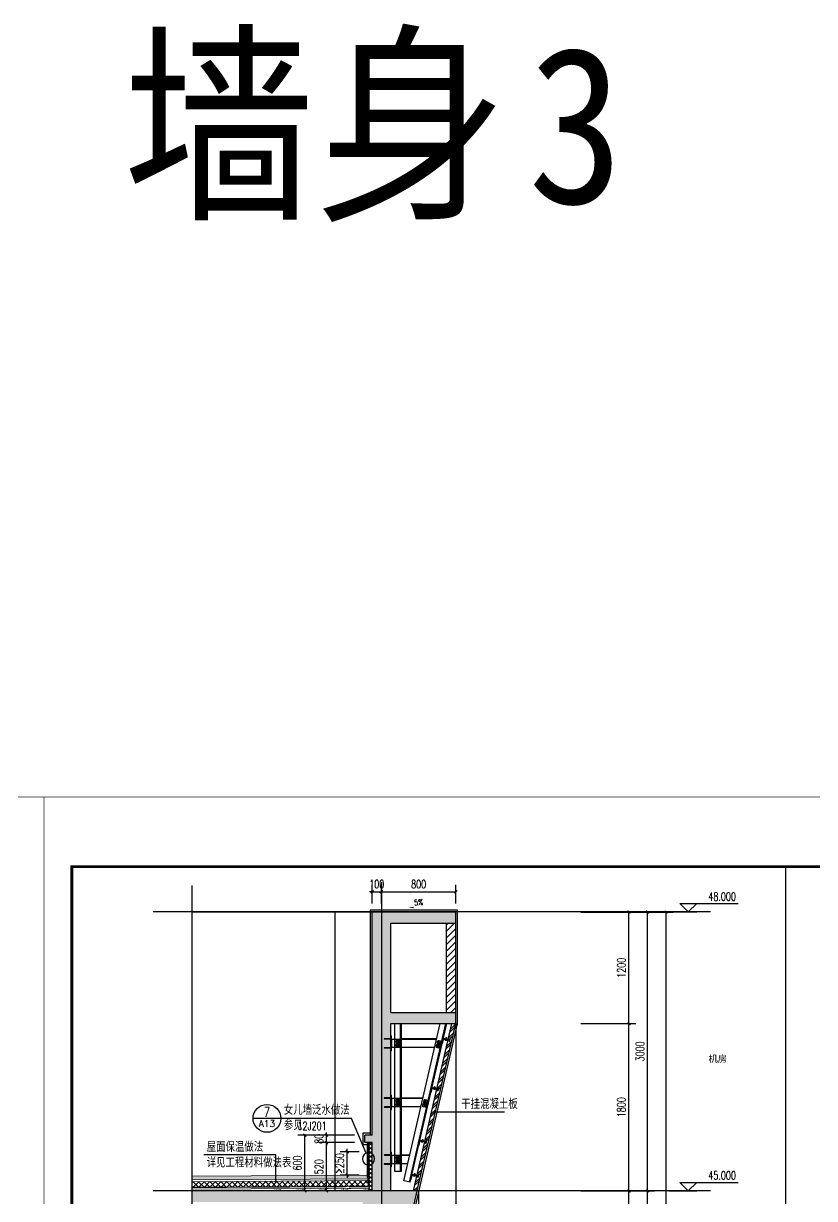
# Model space of a CAD drawing. Extents: x 1738711 to 2346805, y 1189731 to 2516152.
# Drawn here: x 1915434 to 1923943, y 1239312 to 1251951 of the extents above; entities that cross this region are included whole.
import ezdxf
from ezdxf.enums import TextEntityAlignment as Align

# ---------------------------------------------------------------- set-up
doc = ezdxf.new("R2010")
doc.units = 0
doc.header["$LTSCALE"] = 1000
doc.header["$MEASUREMENT"] = 0
doc.linetypes.add('S & C -P1$0$DASHED', pattern=[0.75, 0.5, -0.25])
for name, color, linetype in [('CONTINUOUS', 7, 'Continuous'), ('DIM_ELEV', 3, 'Continuous'), ('DIM_IDEN', 3, 'Continuous'), ('DIM_LEAD', 3, 'Continuous'), ('DIM_SYMB', 3, 'Continuous'), ('DOTE', 1, 'Continuous'), ('HZ', 7, 'Continuous'), ('IRON1', 8, 'Continuous'), ('PUB_DIM', 3, 'Continuous'), ('PUB_HATCH', 8, 'Continuous'), ('PUB_TEXT', 7, 'Continuous'), ('TK', 4, 'Continuous'), ('WALL', 40, 'Continuous'), ('切线', 35, 'Continuous'), ('看线', 8, 'Continuous')]:
    doc.layers.add(name, color=color, linetype=linetype)
for name, color, linetype, lineweight in [('可见细线', 142, 'Continuous', 9), ('填充', 252, 'Continuous', 5), ('细线', 8, 'Continuous', 5)]:
    doc.layers.add(name, color=color, linetype=linetype, lineweight=lineweight)
doc.styles.add('_TCH_DIM', font='SIMPLEX', dxfattribs={"bigfont": 'GBCBIG'})
doc.styles.add('_TCH_DIM_T3', font='SIMPLEX', dxfattribs={"width": 0.705882, "bigfont": 'GBCBIG'})
doc.styles.add('_TCH_LABEL', font='COMPLEX', dxfattribs={"bigfont": 'GBCBIG'})
doc.styles.add('STW', font='simhei_0.ttf')
doc.styles.add('宋体', font='SIMSUN.TTF', dxfattribs={"width": 0.75})
doc.styles.add('黑体', font='simhei_0.ttf', dxfattribs={"width": 0.9})
doc.dimstyles.new('_TCH_ARCH&&30', dxfattribs={"dimtxt": 89.25, "dimasz": 30, "dimexe": 75, "dimexo": 90, "dimgap": 37.875, "dimtad": 1, "dimdec": 0, "dimzin": 0, "dimdsep": 46, "dimtxsty": '_TCH_DIM_T3', "dimblk": 'ARCHTICK', "dimcen": 0.09, "dimclrt": 7, "dimazin": 2, "dimtfac": 1, "dimtdec": 0, "dimtix": 1, "dimtmove": 2, "dimatfit": 3, "dimfxl": 20, "dimtolj": 1, "dimtzin": 0, "dimarcsym": 0})

# ---------------------------------------------------------------- blocks, each defined once
blk = doc.blocks.new('gdfdgdfgdfbvfcxv')
at = {"layer": '填充'}
blk.add_line((264925, -67479), (264925, -67589), dxfattribs=at)
blk.add_lwpolyline([(264911, -67634), (264911, -67434), (264919, -67434), (264919, -67634)], close=True, dxfattribs=at)
blk.add_lwpolyline([(264911, -67634), (264911, -67434), (264919, -67434), (264919, -67634)], close=True, dxfattribs=at)
for points in [[(264919, -67480), (264829, -67480, -1), (264829, -67468), (264919, -67468)], [(264919, -67588), (264829, -67588, 1), (264829, -67600), (264919, -67600)]]:
    blk.add_lwpolyline(points, format="xyb", dxfattribs=at)
for centre, radius, start, end in [((264919, -67483), 4.5, 318.2388, 90), ((264915, -67488), 9.2, 330.3198, 59.7492), ((264919, -67495), 4.5, 318.2388, 90), ((264919, -67501), 4.5, 318.2388, 90), ((264919, -67507), 4.5, 318.2388, 90), ((264919, -67513), 4.5, 318.2388, 90), ((264919, -67519), 4.5, 318.2388, 90), ((264919, -67525), 4.5, 318.2388, 90), ((264919, -67531), 4.5, 318.2388, 90), ((264919, -67537), 4.5, 318.2388, 90), ((264919, -67543), 4.5, 318.2388, 90), ((264919, -67549), 4.5, 318.2388, 90), ((264919, -67555), 4.5, 318.2388, 90), ((264919, -67561), 4.5, 318.2388, 90), ((264919, -67567), 4.5, 318.2388, 90), ((264919, -67573), 4.5, 318.2388, 90), ((264919, -67579), 4.5, 318.2388, 90), ((264919, -67585), 4.5, 270, 90)]:
    blk.add_arc(centre, radius, start, end, dxfattribs=at)
blk = doc.blocks.new('gsdsgfxgdf')
at = {"layer": '填充'}
for p, q in [((263490, -67784, 0), (263452, -67784, 0)), ((263490, -67824, 0), (263452, -67824, 0)), ((263471, -67803, 0), (263471, -67765, 0)), ((263471, -67843, 0), (263471, -67805, 0))]:
    blk.add_line(p, q, dxfattribs=at)
at = {"layer": '填充', "elevation": 0}
blk.add_lwpolyline([(263485, -67768), (263487, -67768), (263487, -67800), (263455, -67800), (263455, -67768), (263487, -67768)], dxfattribs=at)
for points in [[(263487, -67808), (263487, -67840), (263455, -67840), (263455, -67808)], [(263467, -67776), (263462, -67784), (263467, -67791), (263476, -67791), (263480, -67784), (263476, -67776)], [(263467, -67816), (263462, -67824), (263467, -67831), (263476, -67831), (263480, -67824), (263476, -67816)]]:
    blk.add_lwpolyline(points, close=True, dxfattribs=at)
at = {"layer": '填充'}
for centre, radius in [((263471, -67784, 0), 9.46), ((263471, -67824, 0), 9.46), ((263471, -67784, 0), 7.2), ((263471, -67824, 0), 7.2)]:
    blk.add_circle(centre, radius, dxfattribs=at)
for centre, radius, start, end in [((263455, -67784, 0), 5.2, 90, 270), ((263455, -67824, 0), 5.2, 90, 270), ((263458, -67768, 0), 3.2, 0, 180), ((263458, -67800, 0), 3.2, 180, 0), ((263458, -67808, 0), 3.2, 0, 180), ((263458, -67840, 0), 3.2, 180, 0), ((263463, -67768, 0), 3.2, 0, 131.7612), ((263463, -67800, 0), 3.2, 228.2388, 0), ((263463, -67808, 0), 3.2, 0, 131.7612), ((263463, -67840, 0), 3.2, 228.2388, 0), ((263467, -67768, 0), 3.2, 0, 131.7612), ((263467, -67800, 0), 3.2, 228.2388, 0), ((263467, -67808, 0), 3.2, 0, 131.7612), ((263467, -67840, 0), 3.2, 228.2388, 0), ((263471, -67768, 0), 3.2, 0, 131.7612), ((263471, -67800, 0), 3.2, 228.2388, 0), ((263471, -67808, 0), 3.2, 0, 131.7612), ((263471, -67840, 0), 3.2, 228.2388, 0), ((263475, -67768, 0), 3.2, 0, 131.7612), ((263475, -67800, 0), 3.2, 228.2388, 0), ((263475, -67808, 0), 3.2, 0, 131.7612), ((263475, -67840, 0), 3.2, 228.2388, 0), ((263480, -67768, 0), 3.2, 0, 131.7612), ((263480, -67800, 0), 3.2, 228.2388, 0), ((263480, -67808, 0), 3.2, 0, 131.7612), ((263480, -67840, 0), 3.2, 228.2388, 0), ((263484, -67768, 0), 3.2, 0, 131.7612), ((263484, -67800, 0), 3.2, 228.2388, 0), ((263484, -67808, 0), 3.2, 0, 131.7612), ((263484, -67840, 0), 3.2, 228.2388, 0), ((263487, -67784, 0), 5.2, 270, 90), ((263487, -67824, 0), 5.2, 270, 90)]:
    blk.add_arc(centre, radius, start, end, dxfattribs=at)
blk = doc.blocks.new('A$C409B09DB')
at = {"layer": '填充'}
h = blk.add_hatch(dxfattribs=at)
h.set_pattern_fill('ANSI31', color=256, scale=40, angle=-90, style=0)
h.set_pattern_definition([(315, (-543, -1529.829), (3.535534, 3.535534), [])])
h.paths.add_polyline_path([(50, 50), (0, 50), (0, 0, 0.334819), (5, 5), (5, 40, -0.414214), (11, 45), (45, 45, 0.334819)])
for p, q in [((0, 50), (50, 50)), ((0, 50), (0, 0)), ((5, 40), (5, 5)), ((11, 45), (45, 45))]:
    blk.add_line(p, q, dxfattribs=at)
for centre, radius, start, end in [((-1, 6), 5.87, 277.9769, 352.0231), ((11, 40), 5.5, 90, 180), ((44, 51), 5.87, 277.9736, 352.0264)]:
    blk.add_arc(centre, radius, start, end, dxfattribs=at)
blk = doc.blocks.new('dgfljgldfgrfg')
at = {"layer": '填充'}
for p, q in [((251694, -94536), (251750, -94536)), ((251694, -94536), (251694, -94541)), ((251694, -94541), (251750, -94541)), ((251704, -94534), (251704, -94536)), ((251704, -94534), (251724, -94534)), ((251704, -94536), (251724, -94536)), ((251704, -94546), (251704, -94547)), ((251704, -94546), (251724, -94546)), ((251704, -94547), (251724, -94547)), ((251707, -94534), (251707, -94530)), ((251707, -94547), (251707, -94551)), ((251709, -94529), (251719, -94529)), ((251709, -94534), (251719, -94534)), ((251709, -94552), (251719, -94552)), ((251710, -94524), (251710, -94523)), ((251710, -94523), (251717, -94523)), ((251710, -94524), (251710, -94529)), ((251710, -94534), (251710, -94530)), ((251710, -94547), (251710, -94551)), ((251717, -94523), (251718, -94524)), ((251718, -94524), (251718, -94529)), ((251718, -94534), (251718, -94530)), ((251718, -94547), (251718, -94551)), ((251720, -94534), (251720, -94530)), ((251720, -94547), (251720, -94551)), ((251724, -94534), (251724, -94536)), ((251724, -94546), (251724, -94547)), ((251750, -94521), (251755, -94521)), ((251750, -94521), (251750, -94536)), ((251750, -94541), (251750, -94556)), ((251755, -94556), (251750, -94556)), ((251755, -94521), (251755, -94556))]:
    blk.add_line(p, q, dxfattribs=at)
for centre, radius, start, end in [((251709, -94531), 1.55, 97.8684, 149.5117), ((251709, -94531), 1.43, 37.893, 142.107), ((251709, -94533), 1.43, 217.893, 322.107), ((251709, -94533), 1.55, 210.4883, 262.1316), ((251709, -94550), 1.55, 210.4883, 262.1316), ((251709, -94550), 1.43, 217.893, 322.107), ((251714, -94544), 14.8, 74.3418, 105.6582), ((251714, -94519), 14.8, 254.3418, 285.6582), ((251714, -94537), 14.8, 254.3418, 285.6582), ((251719, -94531), 1.43, 37.893, 142.107), ((251719, -94533), 1.43, 217.893, 322.107), ((251719, -94550), 1.43, 217.893, 322.107), ((251719, -94531), 1.55, 30.4883, 82.1316), ((251719, -94533), 1.55, 277.8684, 329.5117), ((251719, -94550), 1.55, 277.8684, 329.5117)]:
    blk.add_arc(centre, radius, start, end, dxfattribs=at)
at = {"layer": 'WALL'}
blk.add_blockref('A$C409B09DB', (251687, -94591), dxfattribs=at)
blk = doc.blocks.new('hjashrtahreahe')
at = {"layer": 'TK', "color": 7, "const_width": 25}
blk.add_lwpolyline([(0, 59400), (84100, 59400), (84100, 0), (0, 0)], close=True, dxfattribs=at)
at = {"layer": 'TK', "color": 3, "const_width": 100}
blk.add_lwpolyline([(2500, 1000), (2500, 58400), (83100, 58400), (83100, 1000)], close=True, dxfattribs=at)
at = {"layer": 'TK', "style": '宋体', "width": 0.75}
for tag, height, p in [('项目负责人', 350, (6003, 57089)), ('专业负责人', 350, (6003, 56224)), ('设计人', 350, (6003, 55419)), ('版号1', 250, (77304, 22193)), ('时间1', 250, (82405, 22193)), ('版号2', 250, (77304, 21593)), ('时间2', 250, (82405, 21593)), ('版号3', 250, (77304, 20993)), ('时间3', 250, (82405, 20993)), ('建筑会签', 0.0001, (78978, 2403)), ('电气会签', 0.0001, (82128, 2403)), ('结构会签', 0.0001, (78978, 1803)), ('暖通会签', 0.0001, (82128, 1803)), ('给排水会签', 0.0001, (78978, 1250)), ('智能化会签', 0.0001, (82128, 1250))]:
    blk.add_attdef(tag, text='', height=height, dxfattribs=at).set_placement(p, align=Align.CENTER)
for tag, p in [('合作设计单位', (80816, 48986)), ('版号说明1', (79854, 22318)), ('版号说明2', (79854, 21718)), ('版号说明3', (79854, 21118)), ('浙江绿储科技有限公司', (80545, 16036)), ('百兆瓦级集中式熔盐储能关键', (80545, 14953)), ('设备研发及制造基地项目', (80545, 14603)), ('1#研发楼', (80545, 13636)), ('图名', (80545, 12436)), ('工程编号', (78978, 11461)), ('子项编号', (82128, 11461)), ('建筑', (78978, 10711)), ('图号', (82128, 10711)), ('施工图', (78978, 9961)), ('2023.03', (82128, 9961)), ('审定', (79353, 8461)), ('审核', (79353, 7711)), ('工程负责', (79353, 6961)), ('专业负责', (79353, 6211)), ('设计', (79353, 5461)), ('制图', (79353, 4711)), ('校对', (79353, 3961))]:
    blk.add_attdef(tag, text='', height=250, dxfattribs=at).set_placement(p, align=Align.MIDDLE_CENTER)
blk = doc.blocks.new('_ArchTick')
at = {"color": 0, "linetype": 'ByBlock', "const_width": 0.4}
blk.add_lwpolyline([(-0.5, -0.5), (0.5, 0.5)], dxfattribs=at)
blk = doc.blocks.new('*D465')
at = {"layer": 'Defpoints', "color": 0, "transparency": 16777216}
for p in [(1920084, 1242612), (1919284, 1242394), (1920084, 1242394)]:
    blk.add_point(p, dxfattribs=at)
at = {"layer": 'PUB_DIM', "color": 0, "lineweight": -2, "transparency": 16777216}
for p, q in [((1919284, 1242484), (1919284, 1242687)), ((1920084, 1242484), (1920084, 1242687)), ((1919284, 1242612), (1920084, 1242612))]:
    blk.add_line(p, q, dxfattribs=at)
at = {"layer": 'PUB_DIM', "color": 0, "lineweight": -2, "transparency": 16777216, "xscale": 30, "yscale": 30, "zscale": 30, "rotation": 180}
blk.add_blockref('_ArchTick', (1919284, 1242612), dxfattribs=at)
at = {"layer": 'PUB_DIM', "color": 0, "lineweight": -2, "transparency": 16777216, "xscale": 30, "yscale": 30, "zscale": 30}
blk.add_blockref('_ArchTick', (1920084, 1242612), dxfattribs=at)
at = {"layer": 'PUB_DIM', "color": 7, "transparency": 16777216, "insert": (1919684, 1242694), "char_height": 89.2, "attachment_point": 5, "style": '_TCH_DIM_T3'}
blk.add_mtext('\\A1;800', dxfattribs=at)
blk = doc.blocks.new('*D466')
at = {"layer": 'Defpoints', "color": 0, "transparency": 16777216}
for p in [(1919284, 1242612), (1919184, 1242394), (1919284, 1242394)]:
    blk.add_point(p, dxfattribs=at)
at = {"layer": 'PUB_DIM', "color": 0, "lineweight": -2, "transparency": 16777216}
for p, q in [((1919184, 1242484), (1919184, 1242687)), ((1919284, 1242484), (1919284, 1242687)), ((1919184, 1242612), (1919154, 1242612)), ((1919184, 1242612), (1919284, 1242612)), ((1919284, 1242612), (1919314, 1242612))]:
    blk.add_line(p, q, dxfattribs=at)
at = {"layer": 'PUB_DIM', "color": 0, "lineweight": -2, "transparency": 16777216, "xscale": 30, "yscale": 30, "zscale": 30}
blk.add_blockref('_ArchTick', (1919184, 1242612), dxfattribs=at)
at = {"layer": 'PUB_DIM', "color": 0, "lineweight": -2, "transparency": 16777216, "xscale": 30, "yscale": 30, "zscale": 30, "rotation": 180}
blk.add_blockref('_ArchTick', (1919284, 1242612), dxfattribs=at)
at = {"layer": 'PUB_DIM', "color": 7, "transparency": 16777216, "insert": (1919234, 1242694), "char_height": 89.2, "attachment_point": 5, "style": '_TCH_DIM_T3'}
blk.add_mtext('\\A1;100', dxfattribs=at)
blk = doc.blocks.new('*D467')
at = {"layer": 'Defpoints', "color": 0, "transparency": 16777216}
for p in [(1918916, 1239815), (1919134, 1239815), (1919134, 1239565)]:
    blk.add_point(p, dxfattribs=at)
at = {"layer": 'PUB_DIM', "color": 0, "lineweight": -2, "transparency": 16777216}
for p, q in [((1919044, 1239815), (1918841, 1239815)), ((1918916, 1239815), (1918916, 1239845)), ((1918916, 1239565), (1918916, 1239815)), ((1919044, 1239565), (1918841, 1239565)), ((1918916, 1239565), (1918916, 1239535))]:
    blk.add_line(p, q, dxfattribs=at)
at = {"layer": 'PUB_DIM', "color": 0, "lineweight": -2, "transparency": 16777216, "xscale": 30, "yscale": 30, "zscale": 30}
for p, rotation in [((1918916, 1239815), 270), ((1918916, 1239565), 90)]:
    blk.add_blockref('_ArchTick', p, dxfattribs=dict(at, rotation=rotation))
at = {"layer": 'PUB_DIM', "color": 7, "transparency": 16777216, "insert": (1918834, 1239690), "char_height": 89.2, "attachment_point": 5, "rotation": 90, "style": '_TCH_DIM_T3'}
blk.add_mtext('\\A1;≥250', dxfattribs=at)
blk = doc.blocks.new('*D468')
at = {"layer": 'Defpoints', "color": 0, "transparency": 16777216}
for p in [(1918461, 1239994), (1918787, 1239994), (1918787, 1239394)]:
    blk.add_point(p, dxfattribs=at)
at = {"layer": 'PUB_DIM', "color": 0, "lineweight": -2, "transparency": 16777216}
for p, q in [((1918697, 1239994), (1918386, 1239994)), ((1918461, 1239394), (1918461, 1239994)), ((1918697, 1239394), (1918386, 1239394))]:
    blk.add_line(p, q, dxfattribs=at)
at = {"layer": 'PUB_DIM', "color": 0, "lineweight": -2, "transparency": 16777216, "xscale": 30, "yscale": 30, "zscale": 30}
for p, rotation in [((1918461, 1239994), 90), ((1918461, 1239394), 270)]:
    blk.add_blockref('_ArchTick', p, dxfattribs=dict(at, rotation=rotation))
at = {"layer": 'PUB_DIM', "color": 7, "transparency": 16777216, "insert": (1918379, 1239694), "char_height": 89.2, "attachment_point": 5, "rotation": 90, "style": '_TCH_DIM_T3'}
blk.add_mtext('\\A1;600', dxfattribs=at)
blk = doc.blocks.new('*D469')
at = {"layer": 'Defpoints', "color": 0, "transparency": 16777216}
for p in [(1918694, 1239914), (1919084, 1239914), (1919084, 1239394)]:
    blk.add_point(p, dxfattribs=at)
at = {"layer": 'PUB_DIM', "color": 0, "lineweight": -2, "transparency": 16777216}
for p, q in [((1918994, 1239914), (1918619, 1239914)), ((1918694, 1239394), (1918694, 1239914)), ((1918994, 1239394), (1918619, 1239394))]:
    blk.add_line(p, q, dxfattribs=at)
at = {"layer": 'PUB_DIM', "color": 0, "lineweight": -2, "transparency": 16777216, "xscale": 30, "yscale": 30, "zscale": 30}
for p, rotation in [((1918694, 1239914), 90), ((1918694, 1239394), 270)]:
    blk.add_blockref('_ArchTick', p, dxfattribs=dict(at, rotation=rotation))
at = {"layer": 'PUB_DIM', "color": 7, "transparency": 16777216, "insert": (1918612, 1239654), "char_height": 89.2, "attachment_point": 5, "rotation": 90, "style": '_TCH_DIM_T3'}
blk.add_mtext('\\A1;520', dxfattribs=at)
blk = doc.blocks.new('*D470')
at = {"layer": 'Defpoints', "color": 0, "transparency": 16777216}
for p in [(1918694, 1239994), (1919084, 1239994), (1919084, 1239914)]:
    blk.add_point(p, dxfattribs=at)
at = {"layer": 'PUB_DIM', "color": 0, "lineweight": -2, "transparency": 16777216}
for p, q in [((1918694, 1239994), (1918694, 1240024)), ((1918994, 1239994), (1918619, 1239994)), ((1918994, 1239914), (1918619, 1239914)), ((1918694, 1239914), (1918694, 1239994)), ((1918694, 1239914), (1918694, 1239884))]:
    blk.add_line(p, q, dxfattribs=at)
at = {"layer": 'PUB_DIM', "color": 0, "lineweight": -2, "transparency": 16777216, "xscale": 30, "yscale": 30, "zscale": 30}
for p, rotation in [((1918694, 1239994), 270), ((1918694, 1239914), 90)]:
    blk.add_blockref('_ArchTick', p, dxfattribs=dict(at, rotation=rotation))
at = {"layer": 'PUB_DIM', "color": 7, "transparency": 16777216, "insert": (1918612, 1239954), "char_height": 89.2, "attachment_point": 5, "rotation": 90, "style": '_TCH_DIM_T3'}
blk.add_mtext('\\A1;80', dxfattribs=at)
blk = doc.blocks.new('*D1142')
at = {"layer": 'Defpoints', "color": 0, "transparency": 16777216}
for p in [(1921338, 1239394), (1921947, 1239394), (1921338, 1238594)]:
    blk.add_point(p, dxfattribs=at)
at = {"layer": 'PUB_DIM', "color": 0, "lineweight": -2, "transparency": 16777216}
for p, q in [((1921428, 1239394), (1922022, 1239394)), ((1921947, 1238594), (1921947, 1239394)), ((1921428, 1238594), (1922022, 1238594))]:
    blk.add_line(p, q, dxfattribs=at)
at = {"layer": 'PUB_DIM', "color": 0, "lineweight": -2, "transparency": 16777216, "xscale": 30, "yscale": 30, "zscale": 30}
for p, rotation in [((1921947, 1239394), 90), ((1921947, 1238594), 270)]:
    blk.add_blockref('_ArchTick', p, dxfattribs=dict(at, rotation=rotation))
at = {"layer": 'PUB_DIM', "color": 7, "transparency": 16777216, "insert": (1921865, 1238994), "char_height": 89.2, "attachment_point": 5, "rotation": 90, "style": '_TCH_DIM_T3'}
blk.add_mtext('\\A1;800', dxfattribs=at)
blk = doc.blocks.new('*D1143')
at = {"layer": 'Defpoints', "color": 0, "transparency": 16777216}
for p in [(1921338, 1241194), (1921947, 1241194), (1921338, 1239394)]:
    blk.add_point(p, dxfattribs=at)
at = {"layer": 'PUB_DIM', "color": 0, "lineweight": -2, "transparency": 16777216}
for p, q in [((1921428, 1241194), (1922022, 1241194)), ((1921947, 1239394), (1921947, 1241194)), ((1921428, 1239394), (1922022, 1239394))]:
    blk.add_line(p, q, dxfattribs=at)
at = {"layer": 'PUB_DIM', "color": 0, "lineweight": -2, "transparency": 16777216, "xscale": 30, "yscale": 30, "zscale": 30}
for p, rotation in [((1921947, 1241194), 90), ((1921947, 1239394), 270)]:
    blk.add_blockref('_ArchTick', p, dxfattribs=dict(at, rotation=rotation))
at = {"layer": 'PUB_DIM', "color": 7, "transparency": 16777216, "insert": (1921865, 1240294), "char_height": 89.2, "attachment_point": 5, "rotation": 90, "style": '_TCH_DIM_T3'}
blk.add_mtext('\\A1;1800', dxfattribs=at)
blk = doc.blocks.new('*D1144')
at = {"layer": 'Defpoints', "color": 0, "transparency": 16777216}
for p in [(1921338, 1242394), (1921947, 1242394), (1921338, 1241194)]:
    blk.add_point(p, dxfattribs=at)
at = {"layer": 'PUB_DIM', "color": 0, "lineweight": -2, "transparency": 16777216}
for p, q in [((1921428, 1242394), (1922022, 1242394)), ((1921947, 1241194), (1921947, 1242394)), ((1921428, 1241194), (1922022, 1241194))]:
    blk.add_line(p, q, dxfattribs=at)
at = {"layer": 'PUB_DIM', "color": 0, "lineweight": -2, "transparency": 16777216, "xscale": 30, "yscale": 30, "zscale": 30}
for p, rotation in [((1921947, 1242394), 90), ((1921947, 1241194), 270)]:
    blk.add_blockref('_ArchTick', p, dxfattribs=dict(at, rotation=rotation))
at = {"layer": 'PUB_DIM', "color": 7, "transparency": 16777216, "insert": (1921865, 1241794), "char_height": 89.2, "attachment_point": 5, "rotation": 90, "style": '_TCH_DIM_T3'}
blk.add_mtext('\\A1;1200', dxfattribs=at)
blk = doc.blocks.new('*D1150')
at = {"layer": 'Defpoints', "color": 0, "transparency": 16777216}
for p in [(1921338, 1239394), (1922147, 1239394), (1921338, 1236494)]:
    blk.add_point(p, dxfattribs=at)
at = {"layer": 'PUB_DIM', "color": 0, "lineweight": -2, "transparency": 16777216}
for p, q in [((1921428, 1239394), (1922222, 1239394)), ((1922147, 1236494), (1922147, 1239394)), ((1921428, 1236494), (1922222, 1236494))]:
    blk.add_line(p, q, dxfattribs=at)
at = {"layer": 'PUB_DIM', "color": 0, "lineweight": -2, "transparency": 16777216, "xscale": 30, "yscale": 30, "zscale": 30}
for p, rotation in [((1922147, 1239394), 90), ((1922147, 1236494), 270)]:
    blk.add_blockref('_ArchTick', p, dxfattribs=dict(at, rotation=rotation))
at = {"layer": 'PUB_DIM', "color": 7, "transparency": 16777216, "insert": (1922065, 1237944), "char_height": 89.2, "attachment_point": 5, "rotation": 90, "style": '_TCH_DIM_T3'}
blk.add_mtext('\\A1;3900', dxfattribs=at)
blk = doc.blocks.new('*D1151')
at = {"layer": 'Defpoints', "color": 0, "transparency": 16777216}
for p in [(1921338, 1242394), (1922147, 1242394), (1921338, 1239394)]:
    blk.add_point(p, dxfattribs=at)
at = {"layer": 'PUB_DIM', "color": 0, "lineweight": -2, "transparency": 16777216}
for p, q in [((1921428, 1242394), (1922222, 1242394)), ((1922147, 1239394), (1922147, 1242394)), ((1921428, 1239394), (1922222, 1239394))]:
    blk.add_line(p, q, dxfattribs=at)
at = {"layer": 'PUB_DIM', "color": 0, "lineweight": -2, "transparency": 16777216, "xscale": 30, "yscale": 30, "zscale": 30}
for p, rotation in [((1922147, 1242394), 90), ((1922147, 1239394), 270)]:
    blk.add_blockref('_ArchTick', p, dxfattribs=dict(at, rotation=rotation))
at = {"layer": 'PUB_DIM', "color": 7, "transparency": 16777216, "insert": (1922065, 1240894), "char_height": 89.2, "attachment_point": 5, "rotation": 90, "style": '_TCH_DIM_T3'}
blk.add_mtext('\\A1;3000', dxfattribs=at)
blk = doc.blocks.new('*D1152')
at = {"layer": 'Defpoints', "color": 0, "transparency": 16777216}
for p in [(1921338, 1242394), (1922347, 1242394), (1921338, 1221594)]:
    blk.add_point(p, dxfattribs=at)
at = {"layer": 'PUB_DIM', "color": 0, "lineweight": -2, "transparency": 16777216}
for p, q in [((1921428, 1242394), (1922422, 1242394)), ((1922347, 1221594), (1922347, 1242394)), ((1921428, 1221594), (1922422, 1221594))]:
    blk.add_line(p, q, dxfattribs=at)
at = {"layer": 'PUB_DIM', "color": 0, "lineweight": -2, "transparency": 16777216, "xscale": 30, "yscale": 30, "zscale": 30}
for p, rotation in [((1922347, 1242394), 90), ((1922347, 1221594), 270)]:
    blk.add_blockref('_ArchTick', p, dxfattribs=dict(at, rotation=rotation))
at = {"layer": 'PUB_DIM', "color": 7, "transparency": 16777216, "insert": (1922265, 1231994), "char_height": 89.2, "attachment_point": 5, "rotation": 90, "style": '_TCH_DIM_T3'}
blk.add_mtext('\\A1;48300', dxfattribs=at)

msp = doc.modelspace()

# ---------------------------------------------------------------- hatches: boundary and pattern name
at = {"layer": 'PUB_HATCH'}
h = msp.add_hatch(dxfattribs=at)
h.set_pattern_fill('钢筋混凝土', color=256, scale=20, style=0)
h.set_pattern_definition([(45, (-284512.086, -150941.136), (-35.3553391, 35.3553391), []), (50, (-284512.09, -150941.14), (143.4520365, -12.550427), [15, -165]), (355, (-284512.09, -150941.14), (-27.750267, 150.438427), [12, -132]), (100.4514, (-284500.13, -150942.18), (115.701876, 137.8879084), [12.748038, -140.228422]), (46.1842, (-284512.09, -150901.14), (213.44821, -33.103803), [22.5, -247.5]), (96.6356, (-284494.3, -150903.9), (186.932541, 194.823574), [19.122058, -210.3426]), (351.1842, (-284512.09, -150901.14), (186.932389, 194.82372), [18, -198]), (21, (-284492.09, -150911.14), (119.3814104, -80.523778), [15, -165]), (326, (-284492.09, -150911.14), (48.663066, 145.030009), [12, -132]), (71.4514, (-284482.14, -150917.85), (168.044526, 64.506099), [12.748038, -140.228422]), (37.5, (-284512.086, -150941.136), (2.4319711, 66.5787708), [0, -130.4, 0, -134, 0, -132.5]), (7.5, (-284512.09, -150941.14), (52.6139075, 78.8823424), [0, -76.4, 0, -127.4, 0, -50.5]), (327.5, (-284556.686, -150941.136), (106.7644872, -4.5109743), [0, -50, 0, -156, 0, -207]), (317.5, (-284576.69, -150941.14), (116.637234, 20.0209965), [0, -65, 0, -103.6, 0, -147])])
h.paths.add_polyline_path([(1919283.7, 1241194.4), (1919384.5, 1241194.4), (1919384.5, 1239994.4), (1919283.7, 1239994.4)])
h.paths.add_polyline_path([(1919183.7, 1241194.4), (1919283.7, 1241194.4), (1919283.7, 1239994.4), (1919183.7, 1239994.4)])
h.paths.add_polyline_path([(1920083.7, 1241194.4), (1919183.7, 1241194.4), (1919183.7, 1242394.4), (1920083.7, 1242394.4), (1920083.7, 1242274.4), (1919384.5, 1242274.4), (1919384.5, 1241314.4), (1920083.7, 1241314.4)])
h.paths.add_polyline_path([(1919103.7, 1239994.4), (1919384.5, 1239994.4), (1919384.5, 1239394.4), (1919668.3, 1239394.4), (1919483.7, 1238594.4), (1919083.7, 1238594.4), (1919083.7, 1239274.4), (1917249.2, 1239274.4), (1917249.2, 1239394.4), (1919183.7, 1239394.4), (1919183.7, 1239914.4), (1919103.7, 1239914.4)])
h = msp.add_hatch(dxfattribs=at)
h.set_pattern_fill('普通砖', color=256, scale=20, style=0)
h.set_pattern_definition([(45, (0, 35.9), (-35.3553532, 35.3553532), [])])
h.paths.add_polyline_path([(1920083.7, 1242274.4), (1919983.7, 1242274.4), (1919983.7, 1241314.4), (1920083.7, 1241314.4)])
h = msp.add_hatch(dxfattribs=at)
h.set_pattern_fill('金属', color=256, scale=20, style=0)
h.set_pattern_definition([(45, (0, 0), (-35.3553391, 35.3553391), []), (45, (23.57, 0), (-35.3553391, 35.3553391), [])])
h.paths.add_polyline_path([(1920042.6, 1241194.4), (1920083.7, 1241194.4), (1919668.3, 1239394.4), (1919627.2, 1239394.4)])
h = msp.add_hatch(dxfattribs=at)
h.set_pattern_fill('ANSI37', color=256, scale=20, style=0)
h.set_pattern_definition([(135, (1919078.516, 1240661.14), (22.45064, 22.45064), []), (45, (1919078.516, 1240661.14), (22.45064, -22.45064), [])])
h.paths.add_polyline_path([(1919183.7, 1239394.4), (1919153.7, 1239394.4), (1919153.7, 1239914.4), (1919183.7, 1239914.4)])
at = {"layer": '填充'}
h = msp.add_hatch(dxfattribs=at)
h.set_pattern_fill('混凝土', color=256, scale=10, style=0)
h.set_pattern_definition([(130, (10253291.125, 4417012.786), (-71.72601826, -6.2752135), [7.5, -82.5]), (185, (10253291.125, 4417012.79), (13.87513336, 75.2192134), [6, -66]), (79.5486, (10253285.15, 4417012.26), (-57.85093817, 68.9439542), [6.374019, -70.1142112]), (133.8158, (10253291.125, 4417032.79), (-106.7241049, -16.5519014), [11.25, -123.75]), (83.3644, (10253282.23, 4417031.41), (-93.4662706, 97.4117871), [9.5610288, -105.1713]), (188.8158, (10253291.13, 4417032.79), (-93.4661945, 97.4118601), [9, -99]), (159, (10253281.125, 4417027.786), (-59.6907052, -40.26188907), [7.5, -82.5]), (214, (10253281.125, 4417027.79), (-24.3315332, 72.5150045), [6, -66]), (108.5486, (10253276.15, 4417024.43), (-84.02226286, 32.25304967), [6.374019, -70.1142112]), (142.5, (10253291.125, 4417012.786), (-1.21598553, 33.28938538), [0, -65.2, 0, -67, 0, -66.25]), (172.5, (10253291.125, 4417012.786), (-26.30695374, 39.44117119), [0, -38.2, 0, -63.7, 0, -25.25]), (212.5, (10253313.425, 4417012.786), (-53.38224362, -2.25548717), [0, -25, 0, -78, 0, -103.5]), (222.5, (10253323.425, 4417012.786), (-58.31861693, 10.01049823), [0, -32.5, 0, -51.8, 0, -73.5])])
h.paths.add_polyline_path([(1917249.2, 1239512.3), (1917249.2, 1239552.3), (1919153.3, 1239564.7), (1919153.4, 1239524.7)])
h = msp.add_hatch(dxfattribs=at)
h.set_pattern_fill('多孔材料', color=256, scale=15, style=0)
h.set_pattern_definition([(45, (880036.985, 873972.27), (-30.0000305, 30.0000305), []), (135, (880036.985, 873972.27), (-30.0000305, -30.0000305), [])])
h.paths.add_polyline_path([(1919175.1, 1239445.3), (1919175.1, 1239465.3), (1919185.3, 1239465.4), (1919185.5, 1239445.4)])
h.paths.add_polyline_path([(1917249.2, 1239432.8), (1917249.2, 1239492.3), (1919136.5, 1239504.6), (1919133.7, 1239445.1)])
h = msp.add_hatch(dxfattribs=at)
h.set_pattern_fill('加气混凝土', color=256, scale=20, style=0)
h.set_pattern_definition([(180, (3911120.88, 2058244.64), (-120, 240), [0, -240]), (180, (3911261.28, 2058212.24), (-120, 240), [0, -240]), (180, (3911183.28, 2058209.84), (-120, 240), [0, -240]), (180, (3911098.08, 2058280.64), (-120, 240), [0, -240]), (180, (3911197.68, 2058197.84), (-120, 240), [0, -240]), (180, (3911074.08, 2058431.84), (-120, 240), [0, -240]), (180, (3911147.28, 2058412.64), (-120, 240), [0, -240]), (180, (3911108.88, 2058382.64), (-120, 240), [0, -240]), (180, (3911304.48, 2058377.84), (-120, 240), [0, -240]), (180, (3911186.88, 2058367.04), (-120, 240), [0, -240]), (180, (3911232.48, 2058305.84), (-120, 240), [0, -240]), (180, (3911230.08, 2058215.84), (-120, 240), [0, -240]), (180, (3911140.08, 2058206.24), (-120, 240), [0, -240]), (180, (3911074.08, 2058311.84), (-120, 240), [0, -240]), (180, (3911298.48, 2058274.64), (-120, 240), [0, -240]), (180, (3911278.08, 2058315.44), (-120, 240), [0, -240]), (180, (3911184.48, 2058298.64), (-120, 240), [0, -240]), (180, (3911218.08, 2058263.84), (-120, 240), [0, -240]), (180, (3911237.28, 2058343.04), (-120, 240), [0, -240]), (180, (3911207.28, 2058433.04), (-120, 240), [0, -240]), (180, (3911288.88, 2058224.24), (-120, 240), [0, -240]), (180, (3911156.88, 2058383.84), (-120, 240), [0, -240]), (180, (3911268.48, 2058387.44), (-120, 240), [0, -240]), (180, (3911287.68, 2058418.64), (-120, 240), [0, -240]), (49.398706, (3911088.825, 2058356.697), (599.99999337, 720.00000315), [10.536622, -4414.8444]), (161.5650512, (3911105.97, 2058361.27), (-599.9999978, 239.9999982), [10.842096, -1507.05116]), (90, (3911105.97, 2058350.98), (-120, 240), [10.285714, -469.71426]), (18.434949, (3911095.683, 2058347.554), (600.000003, 239.9999821), [10.842096, -1507.05116]), (126.8698977, (3911095.683, 2058347.554), (-120.0000002, 239.9999999), [11.428572, -1188.5714]), (45, (3911086.54, 2058225.27), (120.0000145, 239.9999838), [9.697464, -669.12504]), (135, (3911100.25, 2058225.27), (-119.9999992, 239.999999), [9.697464, -669.12504]), (45, (3911093.4, 2058218.41), (120.0000145, 239.9999838), [9.697464, -669.12504]), (135, (3911093.4, 2058218.41), (-119.9999992, 239.999999), [9.697464, -669.12504]), (63.434949, (3911201.97, 2058386.41), (2e-05, 479.999987), [12.77753, -255.5506]), (7e-15, (3911207.68, 2058397.84), (120, 240), [13.714286, -226.2857]), (116.565051, (3911227.11, 2058386.41), (-1e-06, 479.999998), [12.77753, -255.5506]), (63.434949, (3911221.4, 2058374.98), (2e-05, 479.999987), [12.77753, -255.5506]), (180, (3911221.4, 2058374.98), (-120, 240), [13.714286, -226.2857]), (116.565051, (3911207.68, 2058374.98), (-1e-06, 479.999998), [12.77753, -255.5506]), (72.897272, (3911111.6825, 2058305.268), (359.999986237, 1200.000001936), [15.544538, -6513.161]), (36.027374, (3911116.254, 2058320.125), (2279.9999711, 1679.9999981), [15.544538, -3248.808]), (7e-15, (3911128.83, 2058329.27), (120, 240), [14.857142, -225.14284]), (143.9726267, (3911156.254, 2058320.125), (-2279.99998315, 1679.99998189), [15.544538, -3248.808]), (108.434949, (3911160.825, 2058306.41), (-360.00000185, 1199.99999793), [14.456126, -1503.43712]), (72.897272, (3911156.254, 2058291.554), (359.999986237, 1200.000001936), [15.544538, -6513.161]), (36.027374, (3911143.683, 2058282.411), (2279.9999711, 1679.9999981), [15.544538, -3248.808]), (180, (3911143.68, 2058282.4), (-120, 240), [14.857142, -225.14284]), (143.9726267, (3911128.825, 2058282.411), (-2279.99998315, 1679.99998189), [15.544538, -3248.808]), (108.434949, (3911116.254, 2058291.554), (-360.00000185, 1199.99999793), [14.456126, -1503.43712]), (29.744882, (3911109.397, 2058417.268), (360.00000085, 239.99999703), [9.214008, -1925.72784]), (90, (3911117.4, 2058412.7), (-120, 240), [9.142858, -470.8571]), (150.2551187, (3911117.397, 2058412.697), (-360.0000002, 239.99999888), [9.214008, -1925.72784]), (63.434949, (3911165.4, 2058246.98), (2e-05, 479.999987), [12.77753, -255.5506]), (11.309933, (3911171.11, 2058258.41), (1080.0000008, 239.99999398), [11.654902, -2435.8742]), (138.8140749, (3911191.683, 2058252.697), (-2999.999981823, 2639.999976915), [12.148738, -5090.3208]), (90, (3911191.68, 2058241.27), (-120, 240), [11.428572, -468.5714]), (41.185926, (3911182.54, 2058233.268), (2999.999946676, 2640.000016815), [12.148738, -5090.3208]), (163.3007558, (3911182.54, 2058233.268), (-3959.999970207, 1199.99998743), [11.93178, -4999.415]), (119.0546041, (3911171.111, 2058236.697), (-119.99999968, 239.99999788), [11.766434, -4930.1358]), (70.016894, (3911265.968, 2058347.554), (600.00000226, 1679.999995554), [13.3768, -5604.879]), (24.443955, (3911270.54, 2058360.125), (1560.000005946, 719.99998504), [13.809194, -5786.0526]), (155.5560453, (3911295.683, 2058360.125), (-1560.00000078, 719.999996537), [13.809194, -5786.0526]), (109.9831066, (3911300.254, 2058347.554), (-600.00000181, 1679.99999583), [13.3768, -5604.879]), (70.016894, (3911295.683, 2058334.982), (600.00000226, 1679.999995554), [13.3768, -5604.879]), (19.983107, (3911283.111, 2058330.41), (600.00000035, 239.99998907), [13.3768, -2795.751]), (160.0168935, (3911283.111, 2058330.41), (-599.9999967, 239.99999962), [13.3768, -2795.751]), (109.9831066, (3911270.54, 2058334.982), (-600.00000181, 1679.99999583), [13.3768, -5604.879]), (57.994617, (3911176.825, 2058325.84), (120.0000161, 239.99998775), [10.781693, -2253.3736]), (161.5650512, (3911192.825, 2058331.554), (-599.9999978, 239.9999982), [10.842096, -1507.05116]), (90, (3911192.83, 2058321.27), (-120, 240), [10.285714, -469.71426]), (18.434949, (3911182.54, 2058317.84), (600.000003, 239.9999821), [10.842096, -1507.05116]), (125.5376778, (3911182.54, 2058317.84), (-839.99999878, 1199.9999982), [9.831228, -4119.2846]), (63.434949, (3911246.54, 2058267.55), (2e-05, 479.999987), [12.77753, -255.5506]), (7e-15, (3911252.25, 2058278.98), (120, 240), [12.571428, -227.42856]), (120.9637566, (3911271.683, 2058267.554), (-120.0000004, 239.99999884), [13.32789, -2785.5288]), (59.036244, (3911264.825, 2058256.125), (120.0000164, 239.99998898), [13.32789, -2785.5288]), (180, (3911264.83, 2058256.13), (-120, 240), [12.571428, -227.42856]), (116.565051, (3911252.25, 2058256.13), (-1e-06, 479.999998), [12.77753, -255.5506])])
h.paths.add_polyline_path([(1918002.9, 1239394.4), (1918002.9, 1239417.7), (1919153.7, 1239425.2), (1919153.7, 1239394.4)])

# ---------------------------------------------------------------- linework, layer by layer
for p, q in [((1919445.4, 1240977.2, 0), (1919445.4, 1240985.2, 0)), ((1919445.4, 1240340.4, 0), (1919445.4, 1240348.4, 0)), ((1919445.4, 1239727.9, 0), (1919445.4, 1239735.9, 0))]:
    msp.add_line(p, q)
at = {"layer": 'DIM_ELEV'}
for p, q in [((1922585.1, 1242394.4), (1922495.1, 1242484.4)), ((1922495.1, 1242484.4), (1923121.5, 1242484.4)), ((1922585.1, 1242394.4), (1922675.1, 1242484.4)), ((1922375.1, 1242394.4), (1922675.1, 1242394.4)), ((1922375.1, 1239394.4), (1922675.1, 1239394.4)), ((1922585.1, 1239394.4), (1922495.1, 1239484.4)), ((1922495.1, 1239484.4), (1923121.5, 1239484.4)), ((1922585.1, 1239394.4), (1922675.1, 1239484.4))]:
    msp.add_line(p, q, dxfattribs=at)
at = {"layer": 'DIM_IDEN'}
for p, q in [((1918202.6, 1240174.6), (1917902.6, 1240174.6)), ((1918963.2, 1240174.6), (1918202.6, 1240174.6)), ((1919119.9, 1239798.9), (1918963.2, 1240174.6))]:
    msp.add_line(p, q, dxfattribs=at)
msp.add_lwpolyline([(1919210.6, 1239738.4, 1), (1919079.6, 1239738.4, 1)], format="xyb", close=True, dxfattribs=at)
msp.add_circle((1918052.6, 1240174.6), 150, dxfattribs=at)
at = {"layer": 'DIM_LEAD'}
for p, q in [((1919838.2, 1240244.7), (1920319.9, 1240244.4)), ((1920319.9, 1240244.4), (1920608.2, 1240244.4)), ((1918147.2, 1239783.4), (1917372.7, 1239783.4)), ((1918147.2, 1239494), (1918147.2, 1239783.4))]:
    msp.add_line(p, q, dxfattribs=at)
at = {"layer": 'DIM_LEAD', "const_width": 12}
msp.add_lwpolyline([(1918147.2, 1239488, 1), (1918147.2, 1239500, 1)], format="xyb", close=True, dxfattribs=at)
at = {"layer": 'DIM_SYMB'}
msp.add_lwpolyline([(1917249.2, 1221004.5), (1917249.2, 1231807.9), (1917186.2, 1231830.8), (1917312.2, 1231853), (1917249.2, 1231875.4), (1917249.2, 1242678.8)], dxfattribs=at)
msp.add_lwpolyline([(1919783.3, 1242455.2, 0, 0, 0), (1919571.1, 1242437.9, 0, 16, 0), (1919630.9, 1242442.8, 0, 0, 0)], format="xyseb", dxfattribs=at)
at = {"layer": 'DOTE'}
for p, q in [((1919283.7, 1242716.7), (1919283.7, 1221032.3)), ((1922822.8, 1242394.4), (1916828.3, 1242394.4)), ((1922822.8, 1239394.4), (1916828.3, 1239394.4))]:
    msp.add_line(p, q, dxfattribs=at)
at = {"layer": 'IRON1'}
for p, q in [((1919525.8, 1239501.8), (1919916.4, 1241194.4)), ((1919584.3, 1239488.3), (1919978, 1241194.4)), ((1919592, 1239486.5), (1919986.2, 1241194.4)), ((1919876.9, 1241023.2), (1919395.7, 1241023.2)), ((1919878.3, 1241029.3, 0), (1919497.7, 1241029.3, 0)), ((1919856.6, 1240935.2), (1919395.7, 1240935.2)), ((1919729.9, 1240386.5), (1919395.7, 1240386.5)), ((1919731.3, 1240392.5, 0), (1919497.7, 1240392.5, 0)), ((1919709.6, 1240298.5), (1919395.7, 1240298.5)), ((1919588.6, 1239773.9), (1919395.7, 1239773.9)), ((1919590, 1239780, 0), (1919497.7, 1239780, 0)), ((1919568.3, 1239685.9), (1919395.7, 1239685.9)), ((1919497.7, 1239603.2, 0), (1919429.7, 1239603.2, 0)), ((1919592, 1239486.5), (1919525.8, 1239501.8))]:
    msp.add_line(p, q, dxfattribs=at)
at = {"layer": 'IRON1', "elevation": 0}
for points in [[(1919429.7, 1239603.2), (1919429.7, 1241194.4), (1919489.7, 1241194.4), (1919489.7, 1239603.2)], [(1919489.7, 1239603.2), (1919489.7, 1241194.4), (1919497.7, 1241194.4), (1919497.7, 1239603.2)]]:
    msp.add_lwpolyline(points, dxfattribs=at)
at = {"layer": 'WALL'}
for p, q in [((1919183.7, 1239994.4), (1919183.7, 1242394.4)), ((1919183.7, 1242394.4), (1920083.7, 1242394.4)), ((1920083.7, 1241194.4), (1920083.7, 1242394.4)), ((1919384.5, 1241314.4), (1919384.5, 1242274.4)), ((1919384.5, 1242274.4), (1920083.7, 1242274.4)), ((1919983.7, 1241314.4), (1919983.7, 1242274.4)), ((1919384.5, 1241314.4), (1920083.7, 1241314.4)), ((1919183.7, 1239994.4), (1919183.7, 1241194.4)), ((1919384.5, 1239394.4), (1919384.5, 1241194.4)), ((1919384.5, 1241194.4), (1920083.7, 1241194.4)), ((1919627.2, 1239394.4), (1920042.6, 1241194.4)), ((1919668.3, 1239394.4), (1920083.7, 1241194.4)), ((1919183.7, 1239994.4), (1919103.7, 1239994.4)), ((1919103.7, 1239914.4), (1919103.7, 1239994.4)), ((1919183.7, 1239914.4), (1919103.7, 1239914.4)), ((1919183.7, 1239394.4), (1919183.7, 1239914.4)), ((1919183.7, 1239394.4), (1917249.2, 1239394.4)), ((1919668.3, 1239394.4), (1919384.5, 1239394.4)), ((1919483.7, 1238594.4), (1919668.3, 1239394.4))]:
    msp.add_line(p, q, dxfattribs=at)
at = {"layer": '切线'}
for p, q in [((1919133.7, 1239539.6), (1919133.7, 1239914.4)), ((1919153.7, 1239394.4), (1919153.7, 1239914.4))]:
    msp.add_line(p, q, dxfattribs=at)
for points in [[(1919331.7, 1238574.4), (1919499.6, 1238574.4), (1920103.7, 1241192.1), (1920103.7, 1242414.4), (1919163.7, 1242414.4), (1919163.7, 1239994.4)], [(1919163.7, 1240014.4), (1919083.7, 1240014.4), (1919083.7, 1239894.4), (1919133.7, 1239894.4)]]:
    msp.add_lwpolyline(points, dxfattribs=at)
at = {"layer": '可见细线', "color": 6, "linetype": 'S & C -P1$0$DASHED', "ltscale": 3, "const_width": 6}
for points in [[(1919140.1, 1239914.4), (1919140.2, 1239453.6, -0.5992082), (1919123.6, 1239448.7), (1918924.1, 1239445.5), (1918894.4, 1239436.9), (1917249.2, 1239428.2)], [(1919150.9, 1239914.4), (1919151, 1239463.5, -0.315273), (1919129.5, 1239435.3), (1918935.5, 1239435.4)]]:
    msp.add_lwpolyline(points, format="xyb", dxfattribs=at)
at = {"layer": '看线'}
for p, q in [((1923630.8, 1242881.6), (1923630.8, 1220651.6)), ((1917249.2, 1242394.4), (1919183.7, 1242394.4)), ((1918783.7, 1242394.4), (1918783.7, 1239394.4)), ((1920083.7, 1241194.4), (1920083.7, 1228694.4)), ((1919683.7, 1239394.4), (1919683.7, 1236494.4))]:
    msp.add_line(p, q, dxfattribs=at)
at = {"layer": '细线'}
for p, q in [((1919136.5, 1239485.1), (1919136.5, 1239914.4)), ((1919145.1, 1239539.6), (1919145.1, 1239914.4)), ((1919153.3, 1239564.7), (1917249.2, 1239552.3)), ((1919153.4, 1239524.7), (1917249.2, 1239512.3)), ((1919153.1, 1239504.7), (1917249.2, 1239492.3)), ((1919153.7, 1239445.2), (1917249.2, 1239432.8)), ((1919153.7, 1239425.2), (1917249.2, 1239412.8))]:
    msp.add_line(p, q, dxfattribs=at)

# ---------------------------------------------------------------- block references
at = {"xscale": 0.3, "yscale": 0.3, "zscale": 0.3, "rotation": 270}
for p in [(1897833.1, 1243631.6), (1915653.1, 1243631.6)]:
    msp.add_blockref('hjashrtahreahe', p, dxfattribs=at)
at = {"layer": 'CONTINUOUS', "xscale": 0.8000000000029104, "yscale": 0.8000000000029104, "zscale": 0.8000000000029104}
for p in [(1707455.5, 1295008.8, 0), (1707455.5, 1294372, 0), (1707455.5, 1293759.5, 0)]:
    msp.add_blockref('gdfdgdfgdfbvfcxv', p, dxfattribs=at)
at = {"layer": 'CONTINUOUS'}
for p in [(1655988.5, 1308783.7), (1655988.5, 1308147), (1655988.5, 1307534.4)]:
    msp.add_blockref('gsdsgfxgdf', p, dxfattribs=at)
at = {"layer": 'CONTINUOUS', "xscale": 1.1025, "yscale": 1.1025, "zscale": 1.1025, "rotation": 347.0053831820916}
for p in [(1673006.8, 1404989), (1672884.8, 1404460.3), (1672754.1, 1403894.2), (1672669.4, 1403527.1)]:
    msp.add_blockref('dgfljgldfgrfg', p, dxfattribs=at)
at = {"layer": 'CONTINUOUS', "rotation": 347.0053831821078}
for p in [(1678420.2, 1366283.4, 0), (1678273.6, 1365648, 0)]:
    msp.add_blockref('gsdsgfxgdf', p, dxfattribs=at)

# ---------------------------------------------------------------- texts
at = {"style": 'STW'}
msp.add_text('机房', height=72.1, dxfattribs=at).set_placement((1922800.9, 1240779.4))
at = {"layer": 'HZ', "color": 40, "style": '黑体', "width": 0.9}
for s, height, p in [('墙身', 1682.36, (1916504.1, 1250016.9)), ('3', 1682.4, (1920859.4, 1250016.9))]:
    msp.add_text(s, height=height, dxfattribs=at).set_placement(p)
at = {"layer": 'PUB_TEXT', "color": 7, "style": '_TCH_DIM', "width": 0.705882}
for s, p in [('48.000', (1922800.5, 1242515.9)), ('12J201', (1918381.6, 1240048.1)), ('45.000', (1922800.5, 1239515.9))]:
    msp.add_text(s, height=89.25, dxfattribs=at).set_placement(p)
msp.add_text('5%%%', height=59.5, rotation=4.64796, dxfattribs=at).set_placement((1919637.6, 1242464.4))
at = {"layer": 'PUB_TEXT', "color": 7, "style": '_TCH_DIM'}
for s, p in [('干挂混凝土板', (1920142.2, 1240275.9)), ('女儿墙泛水做法', (1918234.1, 1240212.8)), ('参见', (1918234.1, 1240048.1)), ('屋面保温做法', (1917404.2, 1239814.9)), ('详见工程材料做法表', (1917404.2, 1239646.9))]:
    msp.add_text(s, height=101.28, dxfattribs=at).set_placement(p)
at = {"layer": 'PUB_TEXT', "color": 7, "style": '_TCH_LABEL'}
for s, height, p, p2 in [('7', 104.4, (1918017.8, 1240191.2), (1918087.4, 1240191.2)), ('A13', 74.03, (1917964.5, 1240081.6), (1918140.8, 1240081.6))]:
    msp.add_text(s, height=height, dxfattribs=at).set_placement(p, p2, align=Align.FIT)

# ---------------------------------------------------------------- dimensions: what is measured, and where the dimension line sits
at = {"layer": 'PUB_DIM'}
for p1, p2, distance, picture, middle in [((1919183.7, 1242394.4), (1919283.7, 1242394.4), 217.2, '*D466', (1919233.7, 1242694.1)), ((1919283.7, 1242394.4), (1920083.7, 1242394.4), 217.2, '*D465', (1919683.7, 1242694.1)), ((1921338.1, 1241194.4), (1921338.1, 1242394.4), -609.1, '*D1144', (1921864.7, 1241794.4)), ((1921338.1, 1239394.4), (1921338.1, 1241194.4), -609.1, '*D1143', (1921864.7, 1240294.4)), ((1918787, 1239394.4), (1918787, 1239994.4), 326, '*D468', (1918378.5, 1239694.4)), ((1919083.7, 1239914.4), (1919083.7, 1239994.4), 389.5, '*D470', (1918611.7, 1239954.4)), ((1919083.7, 1239394.4), (1919083.7, 1239914.4), 389.5, '*D469', (1918611.7, 1239654.4)), ((1921338.1, 1238594.4), (1921338.1, 1239394.4), -609.1, '*D1142', (1921864.7, 1238994.4))]:
    dim = msp.add_aligned_dim(p1=p1, p2=p2, distance=distance, dimstyle='_TCH_ARCH&&30', dxfattribs=at)
    dim.commit()
    dim.dimension.update_dxf_attribs({"geometry": picture, "text_midpoint": middle})
for p1, p2, distance, text, picture, middle in [((1921338.1, 1239394.4), (1921338.1, 1242394.4), -809.1, '3000', '*D1151', (1922064.7, 1240894.4)), ((1921338.1, 1221594.4), (1921338.1, 1242394.4), -1009.1, '48300', '*D1152', (1922264.7, 1231994.4)), ((1919133.7, 1239564.6), (1919133.7, 1239814.6), 217.5, '≥250', '*D467', (1918833.7, 1239689.6)), ((1921338.1, 1236494.4), (1921338.1, 1239394.4), -809.1, '3900', '*D1150', (1922064.7, 1237944.4))]:
    dim = msp.add_aligned_dim(p1=p1, p2=p2, distance=distance, text=text, dimstyle='_TCH_ARCH&&30', dxfattribs=at)
    dim.commit()
    dim.dimension.update_dxf_attribs({"geometry": picture, "text_midpoint": middle})

doc.saveas('drawing.dxf')
